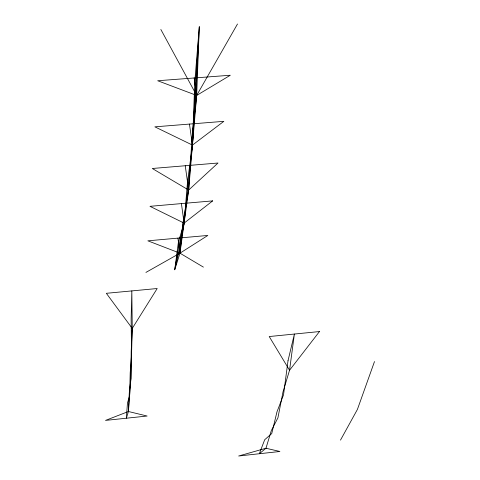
<?xml version="1.0" encoding="UTF-8"?>
<svg xmlns="http://www.w3.org/2000/svg" width="480" height="480" viewBox="0 0 480 480"><rect width="100%" height="100%" fill="white"/><g stroke="black" fill="none" stroke-linecap="round" stroke-linejoin="round"><path stroke-width="0.72" d="M132.246 328.428L106.344 293.304L157.194 288.528L132.246 328.428L130.908 378.684L128.424 411.51L126.36 418.218L127.452 403.104L129.624 395.64L130.206 372.744L131.556 354.402L131.124 319.032L131.826 290.91L132.246 328.428L131.19 351.354L130.908 378.684L129.288 392.754L128.424 411.51L105.504 420.408L147.138 416.034L128.424 411.51M196.032 91.056L199.296 26.718L194.754 82.332L192.462 145.092L184.104 223.11L179.454 249.408L174.726 269.76L178.434 241.878L184.104 223.11L187.512 181.92L192.462 145.092L196.032 91.056L191.856 140.868L188.652 190.062L179.964 253.182L174.726 269.76L178.944 245.64L184.104 223.11L181.416 203.598M179.454 249.408L183.564 219.192L188.652 190.062L196.668 95.436L199.296 26.718L195.39 86.688L192.462 145.092L154.86 126.84L223.842 121.338L192.462 145.092L189.456 124.08M183.564 219.192L179.964 253.182L145.92 272.424M191.856 140.868L196.668 95.436L194.118 77.988M374.496 361.56L357.414 409.416L340.488 440.124M237.498 24L196.668 95.436L157.692 80.742L230.31 75.246L196.668 95.436L160.842 29.46M188.652 190.062L217.998 163.02L152.298 168.492L188.652 190.062L185.244 165.75M203.394 267.114L179.964 253.182L147.858 240.822L207.834 235.446L179.964 253.182L177.924 238.128M288.018 360.72L283.53 394.866L276.972 411.858L271.74 433.56L264.69 439.74L259.332 453.744L265.974 448.242L271.296 430.638L277.908 417.87L283.038 391.77L289.548 370.248L294.396 334.044L288.018 360.72M319.464 331.56L289.548 370.248L269.22 336.54L319.464 331.56M212.682 200.886L184.104 223.11L149.976 206.322L212.682 200.886M265.974 448.242L238.68 456L279.906 451.488L265.974 448.242"/></g></svg>
